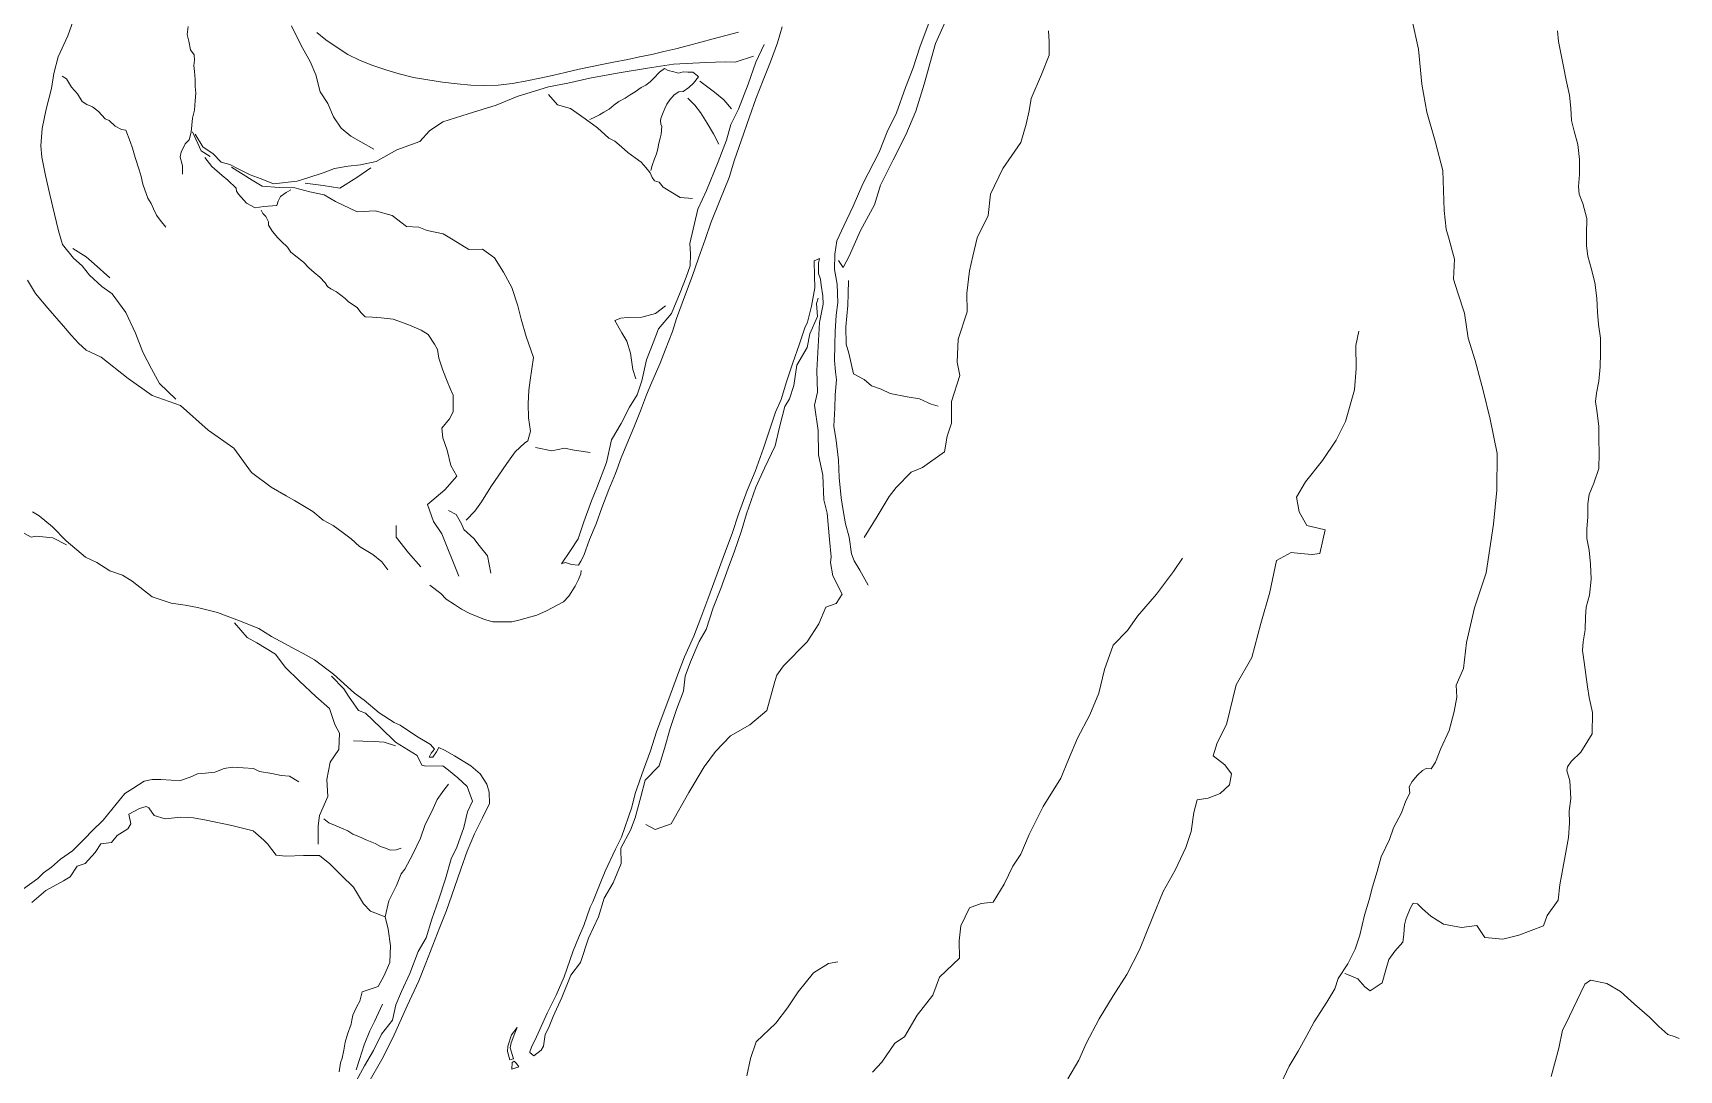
# Model space of a CAD drawing. Extents: x 683321 to 688873, y 7661944 to 7668387.
# Drawn here: x 687437.2 to 687860.6, y 7666023.8 to 7666290.6 of the extents above; entities that cross this region are included whole.
import ezdxf

# ---------------------------------------------------------------- set-up
doc = ezdxf.new("R2010")
doc.units = 0
doc.header["$MEASUREMENT"] = 0
doc.layers.add('01 CRESTA_Line', color=3, linetype='Continuous', lineweight=20)

msp = doc.modelspace()

# ---------------------------------------------------------------- linework, layer by layer
at = {"layer": '01 CRESTA_Line'}
for points in [[(687448.45, 7666296.06, 4194.65), (687446.15, 7666289.77, 4194.21), (687443.73, 7666284.45, 4191.14), (687442.59, 7666280.09, 4190.06), (687442, 7666276.23, 4190.02), (687440.6, 7666270.91, 4190.05), (687439.58, 7666265.99, 4190.06), (687439.28, 7666261.55, 4190.09), (687439.53, 7666258.57, 4190.11), (687440.46, 7666253.85, 4190.16), (687441.58, 7666248.99, 4190.18), (687442.71, 7666243.92, 4190.2), (687443.78, 7666239.68, 4190.26), (687444.79, 7666236.17, 4191.76), (687447.67, 7666232.65, 4191.54), (687449.89, 7666230.65, 4191.6), (687451.79, 7666228.24, 4191.49), (687454.89, 7666225.32, 4191.62), (687457.55, 7666223.49, 4191.8), (687461.07, 7666218.66, 4192.02), (687463.57, 7666213.36, 4191.98), (687465.49, 7666208.48, 4191.92), (687467.73, 7666204.17, 4192.13), (687469.74, 7666200.36, 4191.96), (687473.93, 7666196.39, 4192.14)], [(687673.23, 7666296.61, 4214.4), (687669.35, 7666287.8, 4213.63), (687666.41, 7666277.34, 4212.62), (687664.29, 7666270.4, 4211.88), (687661.68, 7666264.38, 4211.35), (687658.44, 7666257.96, 4210.85), (687655.21, 7666251.41, 4210.16), (687653.6, 7666246.31, 4209.85), (687650.04, 7666239.71, 4209.39), (687647.16, 7666233.14, 4209.26), (687645.57, 7666230.24, 4208.57), (687644.38, 7666232.05, 4208.75)], [(687475.67, 7666254.22, 4193.17), (687475.71, 7666255.07, 4193.55), (687475.69, 7666256.32, 4194.16), (687475.38, 7666257.37, 4194.83), (687475.19, 7666258.29, 4195.61), (687475.08, 7666258.69, 4197.1), (687475.31, 7666259.87, 4198.61), (687476.33, 7666262.06, 4199.48), (687477.36, 7666263.04, 4200.74), (687477.9, 7666265.06, 4201.68), (687478.22, 7666268.61, 4200.63), (687478.77, 7666270.73, 4200.67), (687478.9, 7666273.09, 4200.36), (687479.1, 7666275.05, 4200.44), (687478.93, 7666276.79, 4200.48), (687478.91, 7666278.6, 4200.48), (687478.79, 7666280.61, 4199.97), (687478.61, 7666282.18, 4200.18), (687478.74, 7666283.52, 4200.18), (687478.66, 7666284.9, 4200.07), (687477.75, 7666286.2, 4200.04), (687477.28, 7666288.47, 4199.86), (687476.9, 7666290.12, 4199.84), (687477.14, 7666292.18, 4199.45)], [(687524.89, 7666260.68, 4204.43), (687521.53, 7666262.59, 4204.53), (687519, 7666264.02, 4204.61), (687516.5, 7666266.04, 4204.7), (687514.47, 7666269, 4204.96), (687513.02, 7666272.44, 4205.04), (687511.09, 7666275.41, 4204.8), (687510, 7666279.8, 4204.64), (687508.47, 7666283.22, 4204.35), (687506.59, 7666286.59, 4204.17), (687505.04, 7666289.52, 4204.12), (687503.71, 7666292.4, 4203.84)], [(687618.62, 7666290.79, 4212.5), (687615.42, 7666289.91, 4212.29), (687612.14, 7666289.03, 4212.09), (687608.95, 7666288.2, 4211.92), (687605.78, 7666287.31, 4211.72), (687602.55, 7666286.49, 4211.56), (687599.46, 7666285.75, 4211.39), (687596.34, 7666285.03, 4211.18), (687593.18, 7666284.37, 4210.99), (687590.2, 7666283.76, 4210.82), (687586.55, 7666283.03, 4210.55), (687583.53, 7666282.47, 4210.27), (687580.56, 7666281.88, 4210.01), (687577.68, 7666281.27, 4209.77), (687574.1, 7666280.42, 4209.48), (687571.15, 7666279.68, 4209.26), (687567.61, 7666278.9, 4209.03), (687564.26, 7666278.26, 4208.81), (687560.58, 7666277.53, 4208.62), (687556.84, 7666277.09, 4208.47), (687553.29, 7666277.07, 4208.3), (687549.79, 7666277.16, 4208.11), (687546.29, 7666277.5, 4207.9), (687542.53, 7666277.89, 4207.59), (687538.76, 7666278.46, 4207.28), (687535.04, 7666279.13, 4207), (687531.42, 7666280.03, 4206.74), (687527.99, 7666281.08, 4206.51), (687524.65, 7666282.18, 4206.29), (687521.38, 7666283.49, 4206), (687518.15, 7666285.03, 4205.68), (687515.21, 7666286.95, 4205.35), (687512.5, 7666288.79, 4205.04), (687510.2, 7666290.64, 4204.74)], [(687573.31, 7666154.09, 4197.23), (687574.14, 7666154.35, 4197.41), (687575.71, 7666153.81, 4197.49), (687577.49, 7666153.67, 4197.61), (687578.1, 7666154.66, 4197.76), (687578.86, 7666156.17, 4197.92), (687580.35, 7666160.24, 4198.46), (687582.08, 7666164.31, 4198.91), (687583.48, 7666168.38, 4199.47), (687585.3, 7666173.1, 4200.02), (687587.03, 7666177.22, 4200.52), (687588.48, 7666181.26, 4200.97), (687590.35, 7666185.81, 4201.42), (687591.75, 7666189.04, 4201.76), (687593.43, 7666193.38, 4202.33), (687594.96, 7666197.48, 4202.77), (687596.35, 7666200.71, 4203.24), (687598.51, 7666205.64, 4203.69), (687599.77, 7666208.94, 4204.01), (687601.68, 7666213.77, 4204.46), (687602.7, 7666217.14, 4204.77), (687605.01, 7666223.39, 4205.47), (687606.74, 7666227.94, 4205.99), (687608.36, 7666232.59, 4206.39), (687610.09, 7666237.41, 4206.83), (687611.52, 7666241.69, 4207.33), (687613.84, 7666247.45, 4207.79), (687616.27, 7666253.35, 4208.38), (687617.65, 7666257.93, 4209.03), (687619.34, 7666262.83, 4209.49), (687621.52, 7666268.96, 4210.22), (687623.15, 7666273.64, 4210.79), (687625.01, 7666278.37, 4211.36), (687626.92, 7666283.11, 4211.77), (687628.7, 7666287.99, 4212.38), (687629.89, 7666292.17, 4212.52)], [(687652.04, 7666148.48, 4197.78), (687649.89, 7666152.4, 4200.46), (687648.44, 7666154.8, 4201.73), (687647.7, 7666156.56, 4202.14), (687647.13, 7666160.88, 4202.02), (687646.17, 7666164.29, 4202.38), (687645.54, 7666167.69, 4202.51), (687645.04, 7666171.01, 4202.74), (687644.58, 7666176.24, 4203), (687644.36, 7666180.71, 4203.24), (687643.78, 7666185.71, 4204.06), (687643.2, 7666189.44, 4204.39), (687643.43, 7666194.04, 4204.08), (687643.54, 7666197.45, 4204.08), (687643.88, 7666201.3, 4204.69), (687643.6, 7666203.43, 4204.64), (687643.39, 7666206.27, 4204.89), (687643.46, 7666210.32, 4205.19), (687643.53, 7666213.73, 4205.73), (687643.81, 7666218, 4205.8), (687644.17, 7666221.19, 4206.2), (687644.01, 7666225.9, 4206.39), (687643.32, 7666229.72, 4207.02), (687643.46, 7666233.63, 4208.55), (687643.98, 7666237.07, 4208.8), (687645.75, 7666240.97, 4209.1), (687648.17, 7666246.02, 4209.65), (687650.65, 7666251.73, 4210), (687654.84, 7666259.85, 4210.7), (687656.91, 7666265.13, 4211.02), (687659.29, 7666269.98, 4211.47), (687661.61, 7666276.56, 4212.25), (687663.61, 7666281.6, 4212.78), (687665.27, 7666286.94, 4213.34), (687667.69, 7666293.32, 4214.09)], [(687698.4, 7666291.12, 4215.31), (687698.59, 7666288.23, 4214.58), (687698.58, 7666284.82, 4214.53), (687696.56, 7666279.89, 4214.18), (687693.93, 7666273.69, 4214.07), (687693.38, 7666270.48, 4212.84), (687692.67, 7666267.11, 4212.48), (687691.29, 7666262.39, 4212.04), (687686.68, 7666255.65, 4211.99), (687683.46, 7666249.09, 4211.05), (687682.87, 7666243.61, 4210.78), (687680, 7666237.84, 4209.66), (687678.94, 7666233.1, 4210.13), (687678.09, 7666229.36, 4208.96), (687677.39, 7666223.6, 4207.2), (687677.45, 7666218.82, 4206), (687675.16, 7666211.8, 4207.32), (687674.91, 7666205.91, 4207.22), (687675.6, 7666202.43, 4206.36), (687673.45, 7666195.73, 4206.15), (687673.42, 7666190.21, 4205.11), (687672.35, 7666186.87, 4205), (687671.64, 7666182.82, 4204.31), (687666, 7666178.75, 4204.79), (687663.06, 7666177.6, 4204.32), (687659.24, 7666173.62, 4202.73), (687657.41, 7666171.32, 4203.23), (687654.36, 7666166.15, 4203.05), (687651, 7666160.78, 4202.35)], [(687791.9, 7666293.76, 4253.54), (687793.54, 7666286.38, 4253.88), (687794.4, 7666277.35, 4254.38), (687795.67, 7666270.14, 4254.54), (687797.82, 7666262.76, 4255.1), (687799.81, 7666255.14, 4255.68), (687800.15, 7666244.9, 4256.82), (687800.69, 7666240.08, 4257.55), (687801.4, 7666237.42, 4257.82), (687802.79, 7666232.35, 4258.81), (687802.5, 7666227.22, 4258.12), (687803.62, 7666223.74, 4258.75), (687805.37, 7666218.48, 4259.29), (687806.35, 7666212.05, 4259.65), (687808.1, 7666206.33, 4260.72), (687810.2, 7666198.62, 4261.11), (687811.98, 7666191.22, 4261.86), (687813.74, 7666182.41, 4262.99), (687813.65, 7666172.96, 4263.49), (687812.82, 7666164.23, 4263.89), (687810.93, 7666151.65, 4264.78), (687807.95, 7666142.68, 4265.93), (687805.85, 7666133.78, 4266.63), (687805.13, 7666127.05, 4267.29), (687803.2, 7666122.8, 4267.8), (687803.37, 7666119.67, 4268.25), (687802.75, 7666116.02, 4268.9), (687801.43, 7666111.17, 4268.92), (687799.25, 7666106.47, 4269.55), (687797.95, 7666102.99, 4269.8), (687796.81, 7666101.28, 4269.74), (687795.54, 7666101.36, 4269.56), (687794.56, 7666100.87, 4269.22), (687793.26, 7666099.67, 4269.14), (687791.92, 7666097.99, 4268.98), (687791.17, 7666096.67, 4269.1), (687791.33, 7666095.03, 4270.28), (687790.26, 7666093.02, 4270.64), (687789.21, 7666089.98, 4271), (687787.13, 7666086.06, 4271.58), (687786.04, 7666083.1, 4271.85), (687783.96, 7666078.62, 4272.02), (687782.89, 7666074.91, 4271.92), (687781.72, 7666070.96, 4271.92), (687780.81, 7666067.59, 4272.04), (687779.69, 7666063.62, 4272.02), (687778.46, 7666058.53, 4271.95), (687777.26, 7666054.93, 4272.15), (687775.35, 7666051.12, 4271.87), (687772.84, 7666047.33, 4272.08), (687772.02, 7666044.71, 4272.02), (687769.97, 7666041.24, 4272.06), (687766.73, 7666036.22, 4271.91), (687764.78, 7666032.72, 4271.51), (687762.58, 7666028.68, 4272.01), (687760.3, 7666024.77, 4271.85), (687757.61, 7666019.1, 4271.58)], [(687829.31, 7666291.07, 4254.07), (687829.51, 7666288.37, 4254.31), (687830.16, 7666285.32, 4254.55), (687830.86, 7666281.93, 4254.78), (687831.55, 7666278.44, 4255.05), (687832.38, 7666274.57, 4255.33), (687832.68, 7666271.19, 4255.58), (687832.89, 7666268.01, 4255.89), (687833.61, 7666265.31, 4256.14), (687834.48, 7666261.84, 4256.37), (687834.93, 7666257.98, 4256.64), (687834.95, 7666254.11, 4256.94), (687834.7, 7666251.04, 4257.24), (687834.88, 7666249.08, 4257.54), (687835.76, 7666246.65, 4257.81), (687836.8, 7666242.8, 4258.13), (687836.78, 7666238.79, 4258.47), (687836.72, 7666235.81, 4258.79), (687837.09, 7666233.17, 4259.12), (687837.93, 7666230.04, 4259.43), (687838.86, 7666226.35, 4259.69), (687839.4, 7666222.35, 4260.01), (687839.56, 7666218.77, 4260.38), (687839.85, 7666215.58, 4260.71), (687840.31, 7666212.01, 4261.04), (687840.34, 7666208.21, 4261.37), (687840.23, 7666204.64, 4261.74), (687839.89, 7666201.01, 4262.07), (687839.3, 7666197.89, 4262.37), (687839.06, 7666195.72, 4262.66), (687839.51, 7666192.82, 4262.96), (687839.91, 7666189.36, 4263.25), (687839.9, 7666186.06, 4263.52), (687840.03, 7666182.44, 4263.77), (687839.92, 7666178.5, 4263.98), (687838.64, 7666174.77, 4264.27), (687837.43, 7666171.85, 4264.61), (687837.05, 7666169.44, 4264.89), (687837.12, 7666166.02, 4265.16), (687836.83, 7666162.97, 4265.43), (687836.85, 7666160.48, 4265.68), (687837.42, 7666157.54, 4265.86), (687837.75, 7666153.91, 4266.08), (687837.95, 7666150.09, 4266.3), (687837.51, 7666145.95, 4266.54), (687836.69, 7666142.88, 4266.84), (687836.51, 7666140.39, 4267.1), (687836.43, 7666137.01, 4267.35), (687835.87, 7666133.9, 4267.64), (687835.68, 7666131.73, 4267.93), (687836.14, 7666128.72, 4268.21), (687836.59, 7666125.53, 4268.49), (687836.97, 7666122.39, 4268.76), (687837.42, 7666119.6, 4269.07), (687838.26, 7666115.73, 4269.35), (687838.18, 7666110.28, 4269.56), (687835.32, 7666105.54, 4269.82), (687832.81, 7666103.2, 4270.01), (687831.85, 7666101.78, 4270.22), (687831.68, 7666100.85, 4270.48), (687832.47, 7666098.22, 4270.72), (687832.75, 7666093.65, 4270.89), (687832.27, 7666090.43, 4271.09), (687832.33, 7666087.38, 4271.27), (687832.12, 7666083.59, 4271.46), (687831.45, 7666079.85, 4271.13), (687829.88, 7666071.48, 4271.71), (687829.46, 7666067.53, 4271.88), (687826.65, 7666063.59, 4270.97), (687825.71, 7666060.89, 4271.78), (687819.32, 7666058.53, 4271.25), (687815.24, 7666057.45, 4271.25), (687810.6, 7666057.88, 4271.32), (687808.54, 7666060.94, 4270.77), (687804.58, 7666060.45, 4270.66), (687799.95, 7666061.29, 4271.07), (687796.75, 7666063.38, 4271.05), (687794.58, 7666065.24, 4270.69), (687793.29, 7666066.58, 4271.56), (687792.14, 7666066.74, 4271.66), (687791.47, 7666065.49, 4271.4), (687790.4, 7666062.87, 4271.73), (687789.97, 7666061.18, 4271.66), (687789.76, 7666058.67, 4272.35), (687789.49, 7666056.65, 4272.57), (687787.43, 7666054.42, 4272.36), (687785.92, 7666052.24, 4272.41), (687785.16, 7666049.6, 4272.11), (687784.17, 7666046.25, 4272.64), (687781.14, 7666044.21, 4273.32), (687779.77, 7666045.2, 4272.67), (687777.96, 7666047.22, 4272.15), (687776.16, 7666048.07, 4271.93), (687774.59, 7666048.61, 4271.94)], [(687625.29, 7666287.58, 4212.36), (687623.12, 7666283.03, 4211.75), (687621.13, 7666277.35, 4211.15), (687618.63, 7666270.97, 4210.34), (687616.67, 7666266.97, 4209.59), (687615.57, 7666262.99, 4209.25), (687613.41, 7666257.42, 4208.37), (687610.43, 7666250.07, 4207.82), (687608.18, 7666245.2, 4207.49), (687606.11, 7666236.36, 4206.55), (687606.3, 7666233.71, 4206.22), (687606.26, 7666230.65, 4206.27), (687605.21, 7666227.78, 4205.87), (687603.63, 7666223.83, 4205.34), (687601.43, 7666218.4, 4204.8), (687598.11, 7666214.41, 4204.41), (687596.73, 7666210.85, 4204.01), (687595.04, 7666206.44, 4203.55), (687593.81, 7666201.08, 4203.27), (687592.62, 7666197.44, 4202.77), (687590.62, 7666194.26, 4202.28), (687588.51, 7666190.11, 4201.61), (687586.03, 7666185.91, 4201.09), (687584.74, 7666180.1, 4200.58), (687582.22, 7666173.59, 4199.96), (687580.87, 7666170.24, 4199.43), (687578.91, 7666164.77, 4198.78), (687577.44, 7666160.42, 4198.29), (687575.49, 7666157.4, 4197.75), (687573.12, 7666154.01, 4197.17)], [(687622.54, 7666284.54, 4212.33), (687617.76, 7666283.07, 4212.7), (687615.25, 7666283.1, 4212.65), (687610.23, 7666282.95, 4212.75), (687601.95, 7666282.56, 4212), (687595.27, 7666281.51, 4212.09), (687587.45, 7666280.17, 4211.03), (687580.44, 7666278.96, 4210.41), (687574.75, 7666277.67, 4210.07), (687569.79, 7666276.72, 4209.69), (687561.74, 7666274.19, 4208.45), (687556.34, 7666271.98, 4207.97), (687549.13, 7666269.77, 4207.15), (687542.64, 7666267.66, 4206.26), (687539.22, 7666265.36, 4205.79), (687536.73, 7666262.6, 4205.66), (687530.76, 7666260.52, 4204.82), (687525.45, 7666257.51, 4203.87), (687521.41, 7666256.63, 4203.75), (687518.27, 7666256.3, 4203.67), (687514.79, 7666255.65, 4203.56), (687511.88, 7666254.6, 4203.48), (687507.93, 7666253.28, 4203.23), (687505.15, 7666252.47, 4203.08), (687499.11, 7666251.76, 4202.68), (687495.9, 7666253.02, 4202.57), (687493.06, 7666254.07, 4202.46), (687490.19, 7666255.5, 4202.35), (687487.85, 7666256.73, 4202.25), (687485.65, 7666257.33, 4202.17), (687483.56, 7666259.5, 4202.2), (687480.9, 7666261.23, 4202.23), (687478.96, 7666264.52, 4201.9)], [(687444.7, 7666279.4, 4195.49), (687445.82, 7666278.79, 4195.12), (687447.15, 7666276.62, 4195.29), (687448.67, 7666274.93, 4195.34), (687449.86, 7666272.88, 4195.37), (687451.08, 7666272.11, 4195.34), (687452.56, 7666271.51, 4195.18), (687454.08, 7666270.31, 4195.06), (687455.74, 7666268.47, 4195.17), (687456.8, 7666268.02, 4195.04), (687458.37, 7666266.54, 4195.22), (687460.02, 7666265.71, 4195.41), (687461.12, 7666265.53, 4195.24), (687462.21, 7666262.65, 4195.17), (687462.85, 7666260.89, 4194.54), (687463.53, 7666258.5, 4194.2), (687464.52, 7666255.38, 4193.94), (687465.01, 7666253.65, 4193.69), (687465.51, 7666251.69, 4193.25), (687466, 7666250.24, 4193.08), (687466.78, 7666248.08, 4192.81), (687467.57, 7666246.71, 4192.42), (687468.17, 7666245.31, 4192.34), (687469, 7666243.67, 4191.96), (687469.92, 7666242.4, 4191.42), (687471.37, 7666240.56, 4190.9)], [(687580.4, 7666268.33, 4205.52), (687581.69, 7666268.85, 4206.24), (687582.87, 7666269.45, 4206.77), (687584, 7666270.17, 4207.31), (687585.39, 7666270.95, 4207.83), (687586.59, 7666272.02, 4208.2), (687587.91, 7666272.93, 4208.75), (687589.49, 7666273.82, 4209.18), (687590.8, 7666274.6, 4209.62), (687592.11, 7666275.37, 4209.9), (687593.66, 7666276.52, 4210.22), (687594.79, 7666277.15, 4210.64), (687595.92, 7666278.01, 4210.57), (687596.92, 7666278.91, 4210.64), (687598.38, 7666280.45, 4210.77), (687599.61, 7666281.4, 4210.48), (687600.55, 7666280.93, 4210.18), (687602.01, 7666280.55, 4209.92), (687603.23, 7666280.24, 4209.85), (687604.44, 7666280.56, 4209.68), (687605.65, 7666280.49, 4209.7), (687606.9, 7666280.44, 4209.68), (687608.06, 7666279.57, 4209.81), (687608.38, 7666279.29, 4209.88), (687607.07, 7666277.6, 4209.94), (687605.86, 7666276.53, 4209.98), (687604.42, 7666275.49, 4210.11), (687603.28, 7666275.39, 4209.99), (687602.08, 7666274.6, 4209.78), (687600.99, 7666273.38, 4209.59), (687600.23, 7666272.22, 4209.28), (687599.68, 7666271.09, 4208.94), (687599.32, 7666270.07, 4208.78), (687598.77, 7666268.78, 4208.57), (687598.62, 7666268, 4208.42), (687598.65, 7666267.12, 4208.46), (687598.98, 7666266.51, 4208.34), (687598.8, 7666264.53, 4208.61), (687598.52, 7666263.51, 4208.5), (687598.2, 7666262.18, 4208.29), (687597.95, 7666260.72, 4208.13), (687597.57, 7666259.46, 4207.9), (687597.08, 7666258.18, 4208.18), (687596.43, 7666256.44, 4207.7), (687596.15, 7666255.18, 4207.25)], [(687616.9, 7666271.06, 4208.81), (687614.91, 7666273.33, 4209.22), (687612.53, 7666275.3, 4209.39), (687608.75, 7666278.13, 4209.75)], [(687569.83, 7666274.73, 4205.36), (687572.09, 7666272.03, 4204.81), (687575.43, 7666271.08, 4204.9), (687579.22, 7666268.44, 4205.02), (687582.41, 7666266.14, 4204.79), (687585.3, 7666263.46, 4205.13), (687586.86, 7666262.76, 4205.02), (687588.58, 7666261.23, 4204.92), (687590.23, 7666259.78, 4204.84), (687592.09, 7666258.41, 4204.88), (687593.63, 7666257.32, 4204.93), (687594.81, 7666255.96, 4205.98), (687595.97, 7666254.54, 4206.98), (687596.43, 7666253.39, 4206.45), (687597.03, 7666252.49, 4206.42), (687598.26, 7666252.17, 4205.83), (687599.31, 7666250.88, 4206.16), (687603.67, 7666248.25, 4206.49), (687606.8, 7666248, 4207.28)], [(687613.58, 7666261.94, 4208.01), (687612.2, 7666264.64, 4208.47), (687610.58, 7666267.34, 4208.89), (687608.87, 7666270.06, 4208.98), (687607.42, 7666271.99, 4208.95), (687605.64, 7666273.8, 4209.27)], [(687482.79, 7666258.78, 4201.69), (687480.46, 7666260.27, 4201.69), (687478.2, 7666265.15, 4201.62)], [(687481.38, 7666258.48, 4202.11), (687483.21, 7666256.24, 4202.01), (687485.86, 7666253.85, 4201.28), (687487.32, 7666252.7, 4200.64), (687489.45, 7666250.66, 4199.47), (687489.6, 7666249.84, 4200.07), (687490.03, 7666249.06, 4200.25), (687492.12, 7666246.75, 4200.11), (687494.34, 7666245.6, 4200.13), (687496.59, 7666245.89, 4200.16), (687499.94, 7666246.16, 4199.03), (687500.24, 7666247.31, 4199.83), (687500.9, 7666248.5, 4200.53), (687502.37, 7666249.52, 4201), (687503.53, 7666250.21, 4201.57)], [(687548.59, 7666165.22, 4197.06), (687550.84, 7666167.54, 4196.88), (687552.56, 7666169.93, 4197.36), (687555, 7666173.82, 4197.87), (687559.12, 7666179.8, 4198.26), (687561.26, 7666182.78, 4199.25), (687563.66, 7666185.01, 4199.96), (687564.5, 7666185.65, 4200.98), (687565.15, 7666188.17, 4200.93), (687564.62, 7666191.59, 4200.97), (687564.53, 7666195.14, 4201.25), (687564.75, 7666198.66, 4201.65), (687565.09, 7666201.26, 4201.44), (687565.9, 7666207.08, 4201.6), (687564.07, 7666212.47, 4202.22), (687562.76, 7666216.93, 4202.25), (687561.91, 7666220.34, 4202.38), (687560.35, 7666225.1, 4202.03), (687558.25, 7666229.02, 4202.54), (687555.95, 7666232.69, 4203.08), (687552.82, 7666234.91, 4203.42), (687549.28, 7666234.84, 4202.95), (687545.3, 7666237.33, 4202.55), (687542.72, 7666238.88, 4201.33), (687538.62, 7666239.71, 4203.09), (687536.42, 7666240.63, 4203.28), (687533.25, 7666240.79, 4202.51), (687529.6, 7666243.59, 4200.45), (687525.23, 7666244.82, 4200.7), (687520.62, 7666244.55, 4202.25), (687515.02, 7666247.2, 4202.14), (687512.07, 7666248.91, 4201.98), (687508.39, 7666249.66, 4201.91), (687504.53, 7666250.69, 4201.95), (687500.56, 7666250.83, 4202.13), (687496.17, 7666251.17, 4202.32), (687493.58, 7666252.71, 4202.18), (687488.31, 7666256.06, 4201.69)], [(687507.25, 7666251.88, 4201.48), (687511.86, 7666251.33, 4201.73), (687516.11, 7666250.59, 4202.07), (687520.49, 7666253.34, 4202.54), (687524.09, 7666255.89, 4202.72)], [(687495.93, 7666244.99, 4198.94), (687496.37, 7666244.11, 4197.74), (687497.13, 7666243.33, 4197.21), (687497.82, 7666241.94, 4196.68), (687497.83, 7666241.14, 4196.75), (687498.84, 7666239.51, 4196.41), (687500.16, 7666237.83, 4196.41), (687501.12, 7666236.88, 4196.53), (687502.67, 7666235.45, 4196.32), (687503.56, 7666234.14, 4196.55), (687506.79, 7666231.6, 4196.35), (687508.15, 7666230.13, 4196.22), (687509.51, 7666228.91, 4195.89), (687511, 7666227.73, 4195.7), (687512.36, 7666226.3, 4195.53), (687512.99, 7666225.38, 4195.63), (687513.82, 7666224.71, 4195.95), (687515.26, 7666223.94, 4196.4), (687517.54, 7666222.24, 4196.31), (687518.4, 7666221.36, 4196.42), (687520.59, 7666219.93, 4195.66), (687521.57, 7666218.69, 4194.89), (687522.65, 7666217.57, 4194.66), (687524.53, 7666217.42, 4194.56), (687526.73, 7666217.24, 4195.07), (687529.87, 7666216.95, 4195.28), (687531.98, 7666216.14, 4195.66), (687534.06, 7666215.39, 4196.2), (687537.05, 7666214.09, 4196.12), (687538.81, 7666212.97, 4196.37), (687540.46, 7666210.47, 4196.95), (687541.28, 7666209.13, 4197.27), (687541.57, 7666206.88, 4196.98), (687542.58, 7666203.82, 4197.53), (687543.73, 7666201.03, 4196.63), (687544.53, 7666199.11, 4196.4), (687545.3, 7666197.4, 4195.93), (687545.24, 7666193.11, 4195.59), (687544.36, 7666191.33, 4195.98), (687542.35, 7666188.94, 4195.61), (687542.6, 7666186.44, 4194.66), (687543.74, 7666183.2, 4194.7), (687544.66, 7666179.32, 4194.96), (687546.24, 7666176.56, 4194.27), (687543.14, 7666173.01, 4193.97), (687538.72, 7666169.24, 4193.58), (687540.23, 7666164.89, 4193.4), (687542.39, 7666161.74, 4192.28), (687546.75, 7666150.8, 4193.49)], [(687447.43, 7666235.08, 4191.88), (687450.87, 7666233, 4191.81), (687452.96, 7666231.18, 4191.94), (687456.94, 7666227.55, 4192.13)], [(687594.8, 7666086.93, 4192.84), (687597.21, 7666085.63, 4192.41), (687601.32, 7666087.15, 4192.08), (687605.91, 7666095.15, 4193.78), (687609.82, 7666101.79, 4194.28), (687612.75, 7666105.77, 4195.31), (687616.58, 7666109.8, 4195.3), (687621.6, 7666112.62, 4195.98), (687625.91, 7666116.24, 4196.46), (687628.04, 7666123.75, 4197.19), (687628.55, 7666125.41, 4198.2), (687630.27, 7666127.77, 4199.12), (687636.36, 7666133.96, 4199.15), (687639.32, 7666138.61, 4199.35), (687641.11, 7666142.83, 4200.74), (687643.81, 7666143.77, 4200.46), (687645.3, 7666146.22, 4200.54), (687642.88, 7666150.9, 4201.32), (687642.33, 7666154.33, 4201.42), (687642.53, 7666155.82, 4201.48), (687642.1, 7666160.26, 4201.65), (687641.43, 7666167.07, 4202.18), (687640.61, 7666170.44, 4202.6), (687640.33, 7666176.79, 4202.67), (687639.25, 7666182, 4203.74), (687639.12, 7666188.33, 4204.4), (687638.2, 7666194.79, 4205.2), (687638.96, 7666198.15, 4205.3), (687638.79, 7666203.73, 4205.76), (687639.15, 7666209.87, 4205.86), (687639.51, 7666216.05, 4206.29), (687640.42, 7666220.78, 4206.09), (687640.34, 7666222.93, 4206.19), (687639.96, 7666225.64, 4206.42), (687639.78, 7666227.26, 4206.29), (687639.23, 7666228.66, 4206.3), (687639.27, 7666231.38, 4205.19), (687639.51, 7666232.56, 4205.08), (687638.14, 7666231.95, 4205.4), (687638.2, 7666228.02, 4206.46), (687638.31, 7666224.96, 4206.72), (687637.94, 7666223.08, 4206.85), (687637.42, 7666220.3, 4206.97), (687636.44, 7666216.17, 4206.69), (687635.72, 7666214.73, 4206.18), (687634.26, 7666210.32, 4205.88), (687632.65, 7666205.68, 4205.32), (687631.04, 7666200.86, 4204.81), (687629.59, 7666196.28, 4204.15), (687628.15, 7666193.03, 4203.7), (687626.57, 7666188.15, 4203.39), (687625.13, 7666183.77, 4202.91), (687622.95, 7666177.74, 4202.32), (687620.9, 7666172.83, 4201.48), (687618.67, 7666166.78, 4200.65), (687617.01, 7666161.83, 4200.12), (687615.03, 7666156.55, 4199.63), (687613.76, 7666153.05, 4199.18), (687611.99, 7666148.14, 4198.65), (687610.81, 7666144.89, 4198.27), (687608.98, 7666140.11, 4197.8), (687607.17, 7666135.37, 4197.41), (687604.75, 7666130.1, 4196.72), (687602.95, 7666125.34, 4196.27), (687600.73, 7666119.3, 4195.5), (687599.26, 7666115.43, 4195.08), (687597.6, 7666110.77, 4194.55), (687596.03, 7666105.92, 4194.05), (687594.22, 7666101.02, 4193.39), (687592.12, 7666094.95, 4192.79), (687591.21, 7666091.45, 4192.34), (687588.57, 7666083.73, 4191.64), (687587.06, 7666080.61, 4191.23), (687584.34, 7666074.96, 4190.65), (687583.08, 7666071.82, 4190.05), (687581.2, 7666067.06, 4189.61), (687580.54, 7666065.7, 4189.36), (687578.9, 7666060.97, 4188.96), (687577.5, 7666057.84, 4188.64), (687576.18, 7666054.47, 4188.26), (687574.53, 7666049.72, 4187.93), (687573.79, 7666047.81, 4187.45), (687571.79, 7666043.08, 4187.16), (687570.99, 7666041.49, 4186.79), (687569.42, 7666038.45, 4186.49), (687567.58, 7666034.26, 4186.24), (687566.25, 7666031.44, 4185.94), (687565.52, 7666029.91, 4185.74), (687564.98, 7666028.51, 4185.64), (687564.99, 7666028.34, 4185.49), (687565.99, 7666027.49, 4185.29), (687567.89, 7666028.91, 4185.95), (687568.52, 7666029.97, 4186.08), (687568.9, 7666032.92, 4186.13), (687569.77, 7666034.59, 4186.26), (687570.98, 7666037.54, 4186.37), (687573.2, 7666042.48, 4186.86), (687575.52, 7666048.21, 4187.69), (687578, 7666051.49, 4188.09), (687580.1, 7666057.68, 4188.77), (687582.63, 7666063.25, 4189.51), (687584.13, 7666068.02, 4189.75), (687586.45, 7666071.92, 4190.53), (687588.45, 7666076.96, 4191.16), (687588.43, 7666080.87, 4191.19), (687590.9, 7666085.46, 4191.77), (687592.11, 7666088.67, 4191.91), (687593.56, 7666094.1, 4192.73), (687594.68, 7666098.38, 4193.21), (687598.28, 7666102.03, 4193.64), (687599.59, 7666106.53, 4194.12), (687601.11, 7666111.61, 4194.83), (687602.72, 7666116.54, 4195.45), (687604.48, 7666121.25, 4196.04), (687604.96, 7666125.09, 4196.47), (687606.28, 7666128.8, 4196.92), (687608.58, 7666134.03, 4197.45), (687610.32, 7666137.08, 4197.79), (687612.11, 7666142.71, 4198.39), (687614.1, 7666147.67, 4198.89), (687616.04, 7666152.88, 4199.37), (687617.64, 7666157.25, 4199.9), (687619.42, 7666162.49, 4200.33), (687620.68, 7666166.83, 4200.8), (687623.15, 7666173.7, 4201.76), (687625.32, 7666178.59, 4202.38), (687628.05, 7666184.37, 4202.92), (687629.19, 7666189.13, 4203.48), (687630.56, 7666194.43, 4204.07), (687631.8, 7666196.41, 4204.3), (687632.9, 7666199.89, 4204.79), (687633.66, 7666205.14, 4205.31), (687636.28, 7666209.69, 4205.81), (687637, 7666213.19, 4206.11), (687638.97, 7666217.61, 4206.63), (687638.75, 7666220.93, 4206.87), (687639.13, 7666222.37, 4206.92)], [(687528.45, 7666152.49, 4190.81), (687526.92, 7666154.55, 4190.73), (687524.58, 7666156.41, 4190.54), (687521.18, 7666158.48, 4190.55), (687519.02, 7666160.42, 4190.57), (687517.01, 7666161.99, 4190.64), (687514.4, 7666163.88, 4190.61), (687511.87, 7666165.24, 4190.56), (687509.2, 7666167.45, 4190.41), (687506.62, 7666168.98, 4190.36), (687504.45, 7666170.26, 4190.36), (687502.34, 7666171.49, 4190.34), (687498.44, 7666173.71, 4191.94), (687493.41, 7666177.52, 4191.31), (687488.9, 7666183.74, 4190.91), (687482.26, 7666188.38, 4192.07), (687475.17, 7666194.76, 4191.62), (687467.88, 7666197.33, 4190.27), (687461.7, 7666201.65, 4188.12), (687454.73, 7666207.13, 4186.16), (687450.92, 7666208.99, 4185.25), (687448.94, 7666210.79, 4184.98), (687447.06, 7666212.81, 4184.7), (687445.1, 7666215.13, 4184.41), (687441.06, 7666219.73, 4183.89), (687437.84, 7666223.58, 4183.46), (687435.82, 7666226.98, 4183.15)], [(687670.02, 7666194.6, 4206.56), (687668.23, 7666195.07, 4207.13), (687665.19, 7666196.42, 4207.09), (687662.02, 7666196.93, 4206.83), (687657.64, 7666197.85, 4207.8), (687655.36, 7666198.93, 4208.04), (687652.86, 7666199.79, 4208.08), (687650.95, 7666201.42, 4207.82), (687648.25, 7666202.9, 4207.63), (687647.01, 7666208.18, 4207.67), (687646.34, 7666210.5, 4207.69), (687646.3, 7666214.94, 4207.55), (687646.77, 7666220.48, 4207.3), (687646.84, 7666223.54, 4207.42), (687646.95, 7666226.91, 4207.95)], [(687599.92, 7666220.38, 4204.69), (687597.35, 7666218.4, 4204.11), (687593.78, 7666217.43, 4204.4), (687590.07, 7666217.36, 4204.02), (687588.42, 7666217.18, 4204.2), (687586.86, 7666216.62, 4204.59), (687588.64, 7666213.46, 4204.57), (687589.9, 7666211.27, 4204.05), (687590.91, 7666208.21, 4203.64), (687591.48, 7666203.97, 4203.16), (687592.29, 7666201.59, 4203.64)], [(687703.35, 7666021.56, 4242.29), (687706.18, 7666026.38, 4241.37), (687708.09, 7666030.65, 4240.67), (687711.43, 7666037.01, 4240.65), (687715.04, 7666042.89, 4240.73), (687718.53, 7666048.39, 4240.71), (687721.78, 7666054.71, 4240.8), (687725.24, 7666063.22, 4240.25), (687727.89, 7666069.72, 4240.64), (687730.92, 7666075.23, 4240.73), (687733.71, 7666081.08, 4240.8), (687735.06, 7666085.12, 4240.79), (687735.75, 7666090.03, 4240.72), (687736.61, 7666093.29, 4240.56), (687739.47, 7666093.74, 4240.86), (687742.57, 7666094.92, 4240.92), (687744.94, 7666097.18, 4241.49), (687745.43, 7666099.98, 4241.55), (687743.75, 7666102.27, 4241.6), (687740.69, 7666104.65, 4241.75), (687741.72, 7666107.94, 4240.72), (687744.17, 7666112.71, 4239.71), (687746.69, 7666122.84, 4239.75), (687750.65, 7666129.95, 4240.45), (687752.96, 7666138.65, 4240.19), (687755.34, 7666146.69, 4240.91), (687756.98, 7666154.9, 4240.82), (687760.82, 7666156.93, 4240.19), (687763.2, 7666156.63, 4240.7), (687766.16, 7666156.41, 4241.09), (687768.13, 7666156.67, 4240.96), (687769.57, 7666162.71, 4240.89), (687764.82, 7666163.84, 4241.18), (687762.87, 7666167.34, 4240.93), (687762.2, 7666171.16, 4240.85), (687764.48, 7666175.06, 4240.61), (687768.82, 7666180.55, 4240.22), (687772.33, 7666185.79, 4239.88), (687774.78, 7666190.62, 4240.23), (687777.09, 7666198.8, 4240.96), (687777.5, 7666204.22, 4240.7), (687777.46, 7666210.18, 4240.92), (687778.18, 7666213.84, 4241.05)], [(687566.45, 7666183.96, 4201.3), (687570.68, 7666183.06, 4201.22), (687573.88, 7666183.77, 4201.22), (687576.41, 7666183.23, 4201.7), (687580.52, 7666182.61, 4201.48)], [(687445.85, 7666158.92, 4188.82), (687442.33, 7666160.66, 4188.41), (687438.03, 7666161.09, 4187.74), (687436.77, 7666160.87, 4188.27), (687433.81, 7666162.53, 4187.93), (687430.85, 7666164.2, 4187.83), (687426.01, 7666167.25, 4187.32), (687421.18, 7666170.31, 4188.14), (687418.2, 7666172.05, 4188.67), (687412.6, 7666173.97, 4188.88), (687407.01, 7666175.49, 4188.4), (687401.41, 7666177.01, 4187.92), (687395.81, 7666178.53, 4187.44), (687390.22, 7666180.05, 4186.96), (687386.57, 7666179.44, 4185.95), (687383.81, 7666177.84, 4186.06), (687380.44, 7666175.91, 4185.64)], [(687523.58, 7666020.65, 4183.55), (687526.96, 7666026.51, 4183.99), (687529.8, 7666032.05, 4184.48), (687533.48, 7666040.31, 4185.11), (687536.45, 7666046.73, 4185.83), (687538.26, 7666051.3, 4186.31), (687540.03, 7666055.9, 4186.7), (687541.87, 7666060.52, 4187.17), (687543.59, 7666064.87, 4187.63), (687545.61, 7666070.76, 4188.19), (687547.22, 7666075.45, 4188.62), (687548.86, 7666080.1, 4189.12), (687550.79, 7666084.53, 4189.59), (687552.83, 7666088.68, 4189.76), (687554.61, 7666092.36, 4189.99), (687554.52, 7666095.27, 4190.32), (687553.91, 7666097.32, 4190.74), (687552.22, 7666099.95, 4191.1), (687549.79, 7666102.07, 4191.61), (687545.6, 7666104.62, 4191.96), (687543.09, 7666106.06, 4192.01), (687541.58, 7666106.73, 4192.16), (687541, 7666105.62, 4192.22), (687540.02, 7666104.31, 4192.28), (687539.09, 7666104.24, 4192.65), (687539.61, 7666105.28, 4192.82), (687540.5, 7666106.36, 4192.85), (687539.41, 7666107.51, 4193.02), (687535.84, 7666109.7, 4193.18), (687531.63, 7666112.53, 4192.99), (687530.11, 7666113.16, 4193.14), (687526.25, 7666115.7, 4193.06), (687522.41, 7666118.9, 4192.86), (687519.93, 7666120.73, 4192.82), (687514.5, 7666125.6, 4192.51), (687509.64, 7666129.33, 4192.32), (687506.71, 7666130.93, 4192.1), (687505.07, 7666131.77, 4191.6), (687498.58, 7666135.32, 4190.73), (687495.29, 7666137.33, 4190.62), (687490.29, 7666139.38, 4190.09), (687484.67, 7666141.51, 4189.31), (687479.54, 7666142.8, 4188.89), (687476.37, 7666143.37, 4189.33), (687472.77, 7666143.89, 4189.39), (687467.88, 7666145.49, 4189.14), (687462.74, 7666149.54, 4188.95), (687460.23, 7666151.1, 4189.45), (687457.02, 7666152.19, 4189.61), (687453.68, 7666154.36, 4189.88), (687450.73, 7666155.68, 4190.23), (687445.74, 7666159.88, 4187.97), (687442.25, 7666163.51, 4186.23), (687438.85, 7666166.36, 4186.24), (687437.08, 7666167.41, 4186.62)], [(687536.93, 7666153.21, 4193.63), (687533.83, 7666156.81, 4193.2), (687530.59, 7666160.88, 4193.15), (687530.59, 7666163.84, 4192.45)], [(687544.06, 7666167.68, 4195), (687546.04, 7666166.72, 4194.68), (687547.41, 7666164.33, 4196.33), (687548, 7666162.8, 4195.97), (687550.63, 7666160.55, 4194.9), (687551.98, 7666158.76, 4195.2), (687554.15, 7666156.06, 4194.96), (687554.97, 7666151.6, 4195.27)], [(687653.08, 7666023.28, 4223.65), (687655.56, 7666025.84, 4223.28), (687658.83, 7666030.72, 4222.97), (687661.39, 7666032.35, 4223.94), (687664.58, 7666037.91, 4223.95), (687668.64, 7666043.03, 4224.25), (687670.32, 7666047.65, 4223.81), (687675.53, 7666052.6, 4223.87), (687675.45, 7666057.06, 4223.06), (687675.88, 7666060.87, 4222.72), (687678.04, 7666065.5, 4222.71), (687681.08, 7666066.63, 4223.19), (687684.17, 7666066.95, 4223.84), (687687.02, 7666071.57, 4224.41), (687689.23, 7666076.25, 4223.89), (687691.31, 7666079.37, 4224.2), (687693.39, 7666084.42, 4224.59), (687696.97, 7666091.6, 4224.24), (687701.56, 7666098.85, 4223.99), (687703.54, 7666103.68, 4223.62), (687705.81, 7666109.16, 4223.57), (687709.05, 7666115.13, 4224.13), (687711.33, 7666120.76, 4224.4), (687712.8, 7666126.79, 4223.74), (687715, 7666133.05, 4223.7), (687718.66, 7666136.86, 4223.66), (687721.29, 7666140.57, 4223.95), (687726.19, 7666146.19, 4223.35), (687730.51, 7666152.01, 4223.59), (687732.88, 7666155.48, 4223.85)], [(687539.32, 7666148.53, 4191.63), (687542.14, 7666146.36, 4192.65), (687543.45, 7666144.92, 4192.64), (687545.58, 7666143.58, 4192.72), (687547.39, 7666142.38, 4192.76), (687549.58, 7666141.25, 4192.85), (687553.36, 7666139.65, 4193.12), (687555.49, 7666139.11, 4193.17), (687560.36, 7666139.11, 4193.65), (687562.17, 7666139.51, 4193.8), (687566.81, 7666140.81, 4194.24), (687569.24, 7666141.91, 4194.61), (687573.66, 7666144.25, 4195.29), (687575.05, 7666145.73, 4195.64), (687576.67, 7666148.29, 4196.02), (687577.5, 7666150, 4196.36), (687578.15, 7666151.46, 4196.47), (687578.16, 7666152.3, 4196.65)], [(687510.59, 7666081.89, 4189.78), (687510.59, 7666086.64, 4190.32), (687510.88, 7666089.27, 4191.46), (687513.05, 7666094.17, 4190.18), (687512.75, 7666098.5, 4190.31), (687513.64, 7666102.96, 4191.19), (687515.84, 7666106.22, 4190.75), (687516.07, 7666110.43, 4192.56), (687514.88, 7666112.69, 4193.53), (687513.51, 7666116.8, 4192.74), (687510, 7666119.89, 4190.66), (687505.72, 7666123.79, 4190.37), (687502.04, 7666127.42, 4190.38), (687499.6, 7666130.8, 4190.54), (687494.8, 7666133.65, 4190.36), (687492.33, 7666135.08, 4190.36), (687489.02, 7666138.87, 4190.23)], [(687519.81, 7666020.03, 4183.44), (687522.5, 7666024.85, 4183.75), (687524.82, 7666028.81, 4184.13), (687526.83, 7666033.07, 4184.26), (687529.64, 7666036.63, 4184.59), (687530.54, 7666040.59, 4184.86), (687531.97, 7666043.97, 4185.38), (687534.12, 7666048.65, 4185.75), (687536.28, 7666054.25, 4186.33), (687538.31, 7666057.84, 4186.84), (687539.82, 7666062.62, 4187.26), (687541.59, 7666067.71, 4187.71), (687543.31, 7666073.02, 4188.15), (687544.74, 7666078.11, 4188.51), (687546.21, 7666081.17, 4188.98), (687548.05, 7666086.22, 4189.52), (687548.94, 7666090.19, 4189.74), (687550.28, 7666092.95, 4190.52), (687548.84, 7666096.69, 4191.09), (687546.51, 7666098.99, 4191.55), (687544.09, 7666100.9, 4191.84), (687542.61, 7666102.04, 4192.08), (687538.23, 7666101.99, 4192.41), (687537.18, 7666102.26, 4192.65), (687536.02, 7666104.72, 4192.93), (687530.45, 7666108.17, 4192.74), (687526.58, 7666111.92, 4192.76), (687522.7, 7666115.61, 4192.85), (687520.94, 7666116.3, 4192.85), (687518.37, 7666120, 4192.69), (687517.19, 7666121.89, 4192.7), (687514.02, 7666125.07, 4192.44)], [(687519.61, 7666108.5, 4192.28), (687522.06, 7666108.4, 4192.25), (687524.99, 7666108.32, 4192.82), (687527.56, 7666108.12, 4192.45), (687530.42, 7666107.22, 4192.74)], [(687505.56, 7666097.92, 4182.19), (687503.16, 7666099.35, 4182.18), (687501.04, 7666099.6, 4182.17), (687498.68, 7666100.08, 4182.17), (687495.49, 7666100.57, 4182.16), (687493.96, 7666101.34, 4182.15), (687491.25, 7666101.53, 4182.15), (687488.53, 7666101.72, 4182.14), (687486.35, 7666101.37, 4182.13), (687483.98, 7666100.38, 4182.13), (687481.56, 7666100.15, 4182.12), (687479.5, 7666099.98, 4182.11), (687477.6, 7666099.17, 4182.11), (687474.89, 7666098.17, 4182.1), (687472.76, 7666098.36, 4182.1), (687470.11, 7666098.49, 4182.09), (687467.86, 7666098.5, 4182.08), (687465.83, 7666098.12, 4182.08), (687462.86, 7666096.22, 4182.07), (687460.86, 7666094.94, 4182.06), (687458.61, 7666092.21, 4182.05), (687455.29, 7666088.07, 4182.04), (687452.35, 7666085.27, 4182.03), (687450.65, 7666083.47, 4182.02), (687447.41, 7666080.2, 4182.01), (687444.31, 7666078.01, 4182), (687442, 7666075.98, 4181.99), (687439.95, 7666074.55, 4181.99), (687438.5, 7666073.11, 4181.98), (687434.81, 7666070.37, 4181.67)], [(687544.12, 7666097.3, 4191.43), (687542.88, 7666095.77, 4192.38), (687541.19, 7666093.36, 4191.96), (687539.8, 7666090.26, 4192.13), (687538.05, 7666086.99, 4192.4), (687536.91, 7666083.41, 4192.48), (687534.9, 7666079.29, 4192.84), (687532.82, 7666075.49, 4193.17), (687531.94, 7666074.26, 4192.89), (687530.7, 7666071.31, 4192.86), (687528.71, 7666067.32, 4192.86), (687527.75, 7666063.24, 4192.72)], [(687515.94, 7666023.33, 4181.78), (687516.34, 7666025.69, 4182.19), (687516.72, 7666026.84, 4182.13), (687517.2, 7666028.95, 4182.29), (687517.53, 7666031.01, 4182.35), (687518.1, 7666033.05, 4182.21), (687519.04, 7666035.6, 4182.4), (687519.21, 7666036.62, 4182.52), (687519.48, 7666037.9, 4182.48), (687520.01, 7666039.06, 4182.19), (687520.51, 7666040.18, 4182.43), (687521.26, 7666041.53, 4182.33), (687521.91, 7666043.95, 4182.59), (687525.97, 7666045.27, 4185.11), (687527.45, 7666047.94, 4187.16), (687528.96, 7666051.46, 4189.15), (687529.17, 7666055.76, 4190.37), (687528.55, 7666060.05, 4191.72), (687527.75, 7666063.24, 4192.72), (687524.05, 7666064.64, 4189.97), (687522.21, 7666066.54, 4190.21), (687519.68, 7666070.85, 4190.26), (687516.57, 7666073.85, 4189.77), (687513.46, 7666076.93, 4189.84), (687511, 7666078.87, 4189.85), (687510.93, 7666079.01, 4189.8), (687506.75, 7666079, 4186.64), (687502.28, 7666078.78, 4182.05), (687499.72, 7666079.08, 4180.59), (687497.5, 7666081.97, 4180.47), (687496.59, 7666082.97, 4180.78), (687493.87, 7666085.33, 4180.64), (687488.36, 7666086.68, 4180.76), (687481.73, 7666088.1, 4180.85), (687478.47, 7666088.69, 4180.42), (687475.25, 7666088.84, 4180.37), (687471.17, 7666088.41, 4180.66), (687468.4, 7666089.31, 4180.31), (687466.99, 7666091.23, 4180.37), (687466.34, 7666091.57, 4180.09), (687464.59, 7666091.1, 4180.03), (687461.85, 7666089.6, 4180.33), (687462.37, 7666087.09, 4180.26), (687461.6, 7666085.88, 4180.22), (687458.83, 7666084.11, 4180.2), (687457.41, 7666082.29, 4180.04), (687454.67, 7666082.02, 4180.32), (687453.17, 7666079.79, 4180.5), (687450.66, 7666076.95, 4180.76), (687448.6, 7666076.23, 4181.05), (687446.79, 7666073.52, 4181.11), (687445.05, 7666072.49, 4181.05), (687440.51, 7666069.96, 4180.89), (687436.9, 7666066.87, 4180.71)], [(687512.01, 7666088.45, 4191.62), (687513.27, 7666087.39, 4191.6), (687514.75, 7666086.8, 4191.48), (687516.59, 7666086.05, 4191.61), (687518.21, 7666085.35, 4191.68), (687519.46, 7666084.44, 4191.69), (687521.02, 7666083.89, 4191.79), (687523.07, 7666082.95, 4191.74), (687525.22, 7666082.09, 4191.79), (687526.58, 7666081.34, 4191.74), (687527.84, 7666080.87, 4191.84), (687529.09, 7666080.36, 4192.04), (687530.6, 7666080.45, 4191.75), (687531.9, 7666080.89, 4191.32)], [(687620.77, 7666022.3, 4206.08), (687621.71, 7666026.81, 4205.92), (687623.19, 7666031.07, 4205.63), (687628.29, 7666035.89, 4205.91), (687631.24, 7666039.83, 4206.08), (687634.03, 7666043.91, 4205.98), (687637.97, 7666048.79, 4206.26), (687641.77, 7666051.19, 4206.71), (687644.21, 7666051.62, 4207.48)], [(687860.55, 7666031.95, 4275.38), (687859.53, 7666032.32, 4275.72), (687857.66, 7666032.93, 4275.8), (687855.35, 7666035.04, 4275.67), (687852.93, 7666037.4, 4275.58), (687849.05, 7666040.74, 4275.65), (687845.51, 7666044.01, 4274.56), (687841.97, 7666046.1, 4275.65), (687837.78, 7666046.88, 4275.67), (687836.28, 7666045.93, 4275.21), (687831.32, 7666035.49, 4275.43), (687830.59, 7666034.05, 4275.44), (687829.63, 7666029.43, 4275.11), (687827.66, 7666022.18, 4274.74)], [(687527.08, 7666040.75, 4183.99), (687525.02, 7666036.32, 4183.7), (687523.89, 7666033.87, 4183.52), (687522.4, 7666030.31, 4183.78), (687521.18, 7666026.55, 4183.57), (687520.35, 7666023.86, 4183.63)], [(687560.8, 7666026.69, 4183.86), (687559.85, 7666026.41, 4183.86), (687559.29, 7666028.59, 4183.78), (687559.31, 7666029.9, 4183.92), (687560.24, 7666032.84, 4183.7), (687561.74, 7666034.76, 4183.73), (687561.15, 7666033.26, 4183.7), (687560.21, 7666030.79, 4183.79), (687559.94, 7666029.48, 4183.82), (687560.8, 7666026.69, 4183.86)], [(687560.4, 7666024.03, 4184.31), (687560.41, 7666025.76, 4184.37), (687560.99, 7666026.1, 4184.32), (687561.6, 7666025.46, 4184.34), (687562.15, 7666024.64, 4184.34), (687560.4, 7666024.03, 4184.31)]]:
    msp.add_polyline3d(points, dxfattribs=at)

doc.saveas('drawing.dxf')
